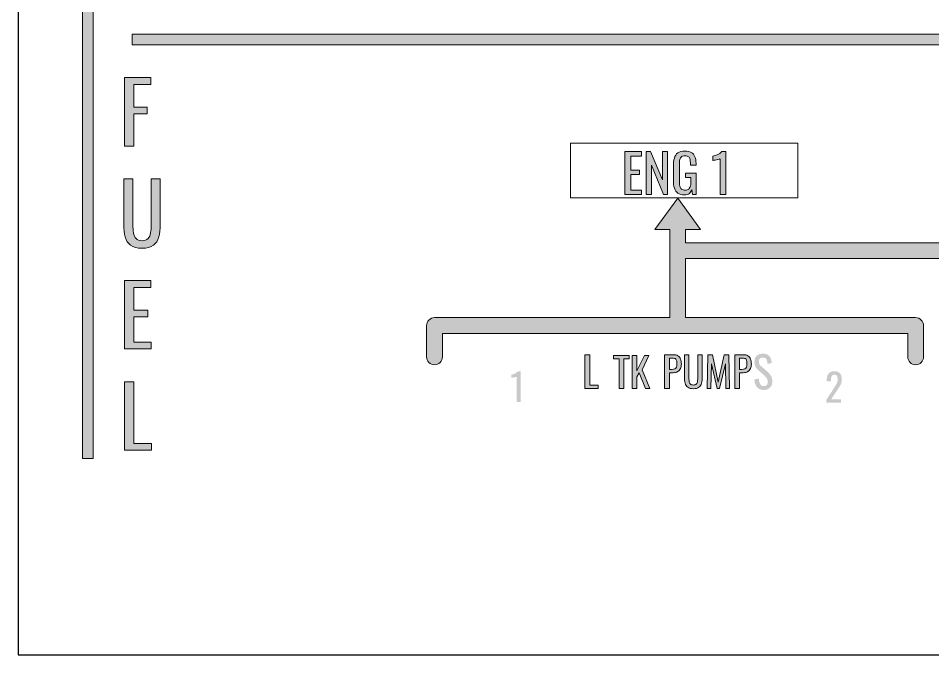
# Model space of a CAD drawing. Header units: inches. Extents: x 0 to 612, y 276 to 516.
# Drawn here: x 0.1 to 173.1, y 275.5 to 396 of the extents above; entities that cross this region are included whole.
import ezdxf

# ---------------------------------------------------------------- set-up
doc = ezdxf.new("R2010")
doc.units = ezdxf.units.IN
doc.header["$MEASUREMENT"] = 0
for name, color, linetype in [('EVAC_Holes v5_0', 7, 'Continuous'), ('HYD_Fuel_Holes v5_0', 7, 'Continuous'), ('LINES', 7, 'Continuous'), ('TEXT', 7, 'Continuous')]:
    doc.layers.add(name, color=color, linetype=linetype)

# ---------------------------------------------------------------- blocks, each defined once
blk = doc.blocks.new('block 5')
at = {"layer": 'HYD_Fuel_Holes v5_0', "color": 7, "lineweight": 25}
blk.add_lwpolyline([(0.12, 275.53), (611.88, 275.53)], dxfattribs=at)
blk = doc.blocks.new('block 16')
at = {"layer": 'HYD_Fuel_Holes v5_0', "color": 7, "lineweight": 25}
blk.add_lwpolyline([(0.12, 516.47), (0.12, 275.53)], dxfattribs=at)
blk = doc.blocks.new('block 126')
at = {"layer": 'LINES'}
h = blk.add_hatch(color=7, dxfattribs=at)
h.dxf.hatch_style = 2
edge = h.paths.add_edge_path()
edge.add_spline(control_points=[(287.62, 352), (287.62, 351.17), (286.95, 350.5), (286.12, 350.5), (286.12, 350.5), (263.5, 350.5), (263.5, 350.5), (263.5, 350.5), (263.5, 336.37), (263.5, 336.37), (263.5, 336.37), (268.14, 336.37), (268.14, 336.37), (268.97, 336.37), (269.64, 335.7), (269.64, 334.87), (269.64, 334.04), (268.97, 333.37), (268.14, 333.37), (268.14, 333.37), (229.5, 333.37), (229.5, 333.37), (229.5, 333.37), (229.5, 325.5), (229.5, 325.5), (229.5, 324.67), (228.83, 324), (228, 324), (227.17, 324), (226.5, 324.67), (226.5, 325.5), (226.5, 325.5), (226.5, 334.87), (226.5, 334.87), (226.5, 335.7), (227.17, 336.37), (228, 336.37), (228, 336.37), (260.5, 336.37), (260.5, 336.37), (260.5, 336.37), (260.5, 350.5), (260.5, 350.5), (260.5, 350.5), (126.34, 350.5), (126.34, 350.5), (126.34, 350.5), (126.34, 339.33), (126.34, 339.33), (126.34, 339.33), (169.84, 339.33), (169.84, 339.33), (170.67, 339.33), (171.34, 338.65), (171.34, 337.83), (171.34, 337.83), (171.34, 331.92), (171.34, 331.92), (171.34, 331.09), (170.67, 330.42), (169.84, 330.42), (169.01, 330.42), (168.34, 331.09), (168.34, 331.92), (168.34, 331.92), (168.34, 336.33), (168.34, 336.33), (168.34, 336.33), (80.34, 336.33), (80.34, 336.33), (80.34, 336.33), (80.34, 331.92), (80.34, 331.92), (80.34, 331.09), (79.67, 330.42), (78.84, 330.42), (78.01, 330.42), (77.34, 331.09), (77.34, 331.92), (77.34, 331.92), (77.34, 337.83), (77.34, 337.83), (77.34, 338.65), (78.01, 339.33), (78.84, 339.33), (78.84, 339.33), (123.34, 339.33), (123.34, 339.33), (123.34, 339.33), (123.34, 356.04), (123.34, 356.04), (123.34, 356.04), (120.51, 356.04), (120.51, 356.04), (120.51, 356.04), (124.84, 361.92), (124.84, 361.92), (124.84, 361.92), (129.17, 356.04), (129.17, 356.04), (129.17, 356.04), (126.34, 356.04), (126.34, 356.04), (126.34, 356.04), (126.34, 353.5), (126.34, 353.5), (126.34, 353.5), (250.5, 353.5), (250.5, 353.5), (250.5, 353.5), (250.5, 363.04), (250.5, 363.04), (250.5, 363.04), (247.67, 363.04), (247.67, 363.04), (247.67, 363.04), (252, 368.92), (252, 368.92), (252, 368.92), (256.33, 363.04), (256.33, 363.04), (256.33, 363.04), (253.5, 363.04), (253.5, 363.04), (253.5, 363.04), (253.5, 353.5), (253.5, 353.5), (253.5, 353.5), (286.12, 353.5), (286.12, 353.5), (286.95, 353.5), (287.62, 352.83), (287.62, 352)], knot_values=[0, 0, 0, 0, 1, 1, 1, 2, 2, 2, 3, 3, 3, 4, 4, 4, 5, 5, 5, 6, 6, 6, 7, 7, 7, 8, 8, 8, 9, 9, 9, 10, 10, 10, 11, 11, 11, 12, 12, 12, 13, 13, 13, 14, 14, 14, 15, 15, 15, 16, 16, 16, 17, 17, 17, 18, 18, 18, 19, 19, 19, 20, 20, 20, 21, 21, 21, 22, 22, 22, 23, 23, 23, 24, 24, 24, 25, 25, 25, 26, 26, 26, 27, 27, 27, 28, 28, 28, 29, 29, 29, 30, 30, 30, 31, 31, 31, 32, 32, 32, 33, 33, 33, 34, 34, 34, 35, 35, 35, 36, 36, 36, 37, 37, 37, 38, 38, 38, 39, 39, 39, 40, 40, 40, 41, 41, 41, 42, 42, 42, 43, 43, 43, 44, 44, 44, 44], degree=3, periodic=0)
at = {"layer": 'LINES', "lineweight": 0}
blk.add_open_spline([(287.62, 352), (287.62, 351.17), (286.95, 350.5), (286.12, 350.5), (286.12, 350.5), (263.5, 350.5), (263.5, 350.5), (263.5, 350.5), (263.5, 336.37), (263.5, 336.37), (263.5, 336.37), (268.14, 336.37), (268.14, 336.37), (268.97, 336.37), (269.64, 335.7), (269.64, 334.87), (269.64, 334.04), (268.97, 333.37), (268.14, 333.37), (268.14, 333.37), (229.5, 333.37), (229.5, 333.37), (229.5, 333.37), (229.5, 325.5), (229.5, 325.5), (229.5, 324.67), (228.83, 324), (228, 324), (227.17, 324), (226.5, 324.67), (226.5, 325.5), (226.5, 325.5), (226.5, 334.87), (226.5, 334.87), (226.5, 335.7), (227.17, 336.37), (228, 336.37), (228, 336.37), (260.5, 336.37), (260.5, 336.37), (260.5, 336.37), (260.5, 350.5), (260.5, 350.5), (260.5, 350.5), (126.34, 350.5), (126.34, 350.5), (126.34, 350.5), (126.34, 339.33), (126.34, 339.33), (126.34, 339.33), (169.84, 339.33), (169.84, 339.33), (170.67, 339.33), (171.34, 338.65), (171.34, 337.83), (171.34, 337.83), (171.34, 331.92), (171.34, 331.92), (171.34, 331.09), (170.67, 330.42), (169.84, 330.42), (169.01, 330.42), (168.34, 331.09), (168.34, 331.92), (168.34, 331.92), (168.34, 336.33), (168.34, 336.33), (168.34, 336.33), (80.34, 336.33), (80.34, 336.33), (80.34, 336.33), (80.34, 331.92), (80.34, 331.92), (80.34, 331.09), (79.67, 330.42), (78.84, 330.42), (78.01, 330.42), (77.34, 331.09), (77.34, 331.92), (77.34, 331.92), (77.34, 337.83), (77.34, 337.83), (77.34, 338.65), (78.01, 339.33), (78.84, 339.33), (78.84, 339.33), (123.34, 339.33), (123.34, 339.33), (123.34, 339.33), (123.34, 356.04), (123.34, 356.04), (123.34, 356.04), (120.51, 356.04), (120.51, 356.04), (120.51, 356.04), (124.84, 361.92), (124.84, 361.92), (124.84, 361.92), (129.17, 356.04), (129.17, 356.04), (129.17, 356.04), (126.34, 356.04), (126.34, 356.04), (126.34, 356.04), (126.34, 353.5), (126.34, 353.5), (126.34, 353.5), (250.5, 353.5), (250.5, 353.5), (250.5, 353.5), (250.5, 363.04), (250.5, 363.04), (250.5, 363.04), (247.67, 363.04), (247.67, 363.04), (247.67, 363.04), (252, 368.92), (252, 368.92), (252, 368.92), (256.33, 363.04), (256.33, 363.04), (256.33, 363.04), (253.5, 363.04), (253.5, 363.04), (253.5, 363.04), (253.5, 353.5), (253.5, 353.5), (253.5, 353.5), (286.12, 353.5), (286.12, 353.5), (286.95, 353.5), (287.62, 352.83), (287.62, 352)], degree=3, knots=[0, 0, 0, 0, 1, 1, 1, 2, 2, 2, 3, 3, 3, 4, 4, 4, 5, 5, 5, 6, 6, 6, 7, 7, 7, 8, 8, 8, 9, 9, 9, 10, 10, 10, 11, 11, 11, 12, 12, 12, 13, 13, 13, 14, 14, 14, 15, 15, 15, 16, 16, 16, 17, 17, 17, 18, 18, 18, 19, 19, 19, 20, 20, 20, 21, 21, 21, 22, 22, 22, 23, 23, 23, 24, 24, 24, 25, 25, 25, 26, 26, 26, 27, 27, 27, 28, 28, 28, 29, 29, 29, 30, 30, 30, 31, 31, 31, 32, 32, 32, 33, 33, 33, 34, 34, 34, 35, 35, 35, 36, 36, 36, 37, 37, 37, 38, 38, 38, 39, 39, 39, 40, 40, 40, 41, 41, 41, 42, 42, 42, 43, 43, 43, 44, 44, 44, 44], dxfattribs=at)
blk = doc.blocks.new('block 130')
at = {"layer": 'TEXT'}
h = blk.add_hatch(color=7, dxfattribs=at)
h.dxf.hatch_style = 2
h.paths.add_polyline_path([(114.82, 362.67), (114.82, 370.77), (117.96, 370.77), (117.96, 369.93), (115.95, 369.93), (115.95, 367.25), (117.58, 367.25), (117.58, 366.45), (115.95, 366.45), (115.95, 363.48), (117.98, 363.48), (117.98, 362.67)])
h = blk.add_hatch(color=7, dxfattribs=at)
h.dxf.hatch_style = 2
h.paths.add_polyline_path([(118.89, 362.67), (118.89, 370.77), (119.66, 370.77), (121.96, 365.39), (121.96, 370.77), (122.9, 370.77), (122.9, 362.67), (122.18, 362.67), (119.85, 368.2), (119.85, 362.67)])
h = blk.add_hatch(color=7, dxfattribs=at)
h.dxf.hatch_style = 2
edge = h.paths.add_edge_path()
edge.add_spline(control_points=[(126.1, 362.57), (125.59, 362.57), (125.18, 362.67), (124.88, 362.89), (124.58, 363.11), (124.36, 363.42), (124.22, 363.84), (124.08, 364.25), (124.02, 364.75), (124.02, 365.33), (124.02, 365.33), (124.02, 368.04), (124.02, 368.04), (124.02, 368.63), (124.08, 369.13), (124.2, 369.55), (124.32, 369.97), (124.54, 370.29), (124.86, 370.51), (125.18, 370.73), (125.62, 370.84), (126.19, 370.84), (126.69, 370.84), (127.1, 370.75), (127.41, 370.58), (127.72, 370.41), (127.95, 370.15), (128.09, 369.8), (128.23, 369.45), (128.3, 369.01), (128.3, 368.48), (128.3, 368.48), (128.3, 368.18), (128.3, 368.18), (128.3, 368.18), (127.24, 368.18), (127.24, 368.18), (127.24, 368.18), (127.24, 368.43), (127.24, 368.43), (127.24, 368.78), (127.21, 369.07), (127.17, 369.29), (127.12, 369.51), (127.02, 369.68), (126.88, 369.79), (126.74, 369.9), (126.51, 369.96), (126.21, 369.96), (125.87, 369.96), (125.63, 369.88), (125.48, 369.73), (125.33, 369.57), (125.24, 369.37), (125.2, 369.1), (125.16, 368.84), (125.15, 368.54), (125.15, 368.21), (125.15, 368.21), (125.15, 365.21), (125.15, 365.21), (125.15, 364.82), (125.17, 364.5), (125.23, 364.24), (125.29, 363.98), (125.4, 363.78), (125.56, 363.66), (125.72, 363.53), (125.94, 363.47), (126.24, 363.47), (126.53, 363.47), (126.76, 363.54), (126.92, 363.68), (127.08, 363.82), (127.19, 364.02), (127.25, 364.3), (127.31, 364.57), (127.34, 364.91), (127.34, 365.32), (127.34, 365.32), (127.34, 365.88), (127.34, 365.88), (127.34, 365.88), (126.31, 365.88), (126.31, 365.88), (126.31, 365.88), (126.31, 366.68), (126.31, 366.68), (126.31, 366.68), (128.36, 366.68), (128.36, 366.68), (128.36, 366.68), (128.36, 362.67), (128.36, 362.67), (128.36, 362.67), (127.65, 362.67), (127.65, 362.67), (127.65, 362.67), (127.54, 363.6), (127.54, 363.6), (127.43, 363.3), (127.26, 363.05), (127.04, 362.86), (126.81, 362.66), (126.5, 362.57), (126.1, 362.57)], knot_values=[0, 0, 0, 0, 1, 1, 1, 2, 2, 2, 3, 3, 3, 4, 4, 4, 5, 5, 5, 6, 6, 6, 7, 7, 7, 8, 8, 8, 9, 9, 9, 10, 10, 10, 11, 11, 11, 12, 12, 12, 13, 13, 13, 14, 14, 14, 15, 15, 15, 16, 16, 16, 17, 17, 17, 18, 18, 18, 19, 19, 19, 20, 20, 20, 21, 21, 21, 22, 22, 22, 23, 23, 23, 24, 24, 24, 25, 25, 25, 26, 26, 26, 27, 27, 27, 28, 28, 28, 29, 29, 29, 30, 30, 30, 31, 31, 31, 32, 32, 32, 33, 33, 33, 34, 34, 34, 35, 35, 35, 35], degree=3, periodic=0)
h = blk.add_hatch(color=7, dxfattribs=at)
h.dxf.hatch_style = 2
edge = h.paths.add_edge_path()
edge.add_spline(control_points=[(132.89, 362.67), (132.89, 362.67), (132.89, 369.37), (132.89, 369.37), (132.88, 369.36), (132.8, 369.34), (132.66, 369.31), (132.52, 369.27), (132.36, 369.24), (132.18, 369.21), (132, 369.17), (131.84, 369.14), (131.7, 369.12), (131.56, 369.09), (131.48, 369.08), (131.48, 369.08), (131.48, 369.08), (131.48, 369.89), (131.48, 369.89), (131.59, 369.91), (131.72, 369.95), (131.87, 370), (132.02, 370.04), (132.17, 370.1), (132.33, 370.17), (132.49, 370.23), (132.64, 370.32), (132.78, 370.42), (132.92, 370.52), (133.05, 370.63), (133.15, 370.77), (133.15, 370.77), (133.96, 370.77), (133.96, 370.77), (133.96, 370.77), (133.96, 362.67), (133.96, 362.67), (133.96, 362.67), (132.89, 362.67), (132.89, 362.67)], knot_values=[0, 0, 0, 0, 1, 1, 1, 2, 2, 2, 3, 3, 3, 4, 4, 4, 5, 5, 5, 6, 6, 6, 7, 7, 7, 8, 8, 8, 9, 9, 9, 10, 10, 10, 11, 11, 11, 12, 12, 12, 13, 13, 13, 13], degree=3, periodic=0)
at = {"layer": 'TEXT', "lineweight": 0}
for points in [[(114.82, 362.67), (114.82, 370.77), (117.96, 370.77), (117.96, 369.93), (115.95, 369.93), (115.95, 367.25), (117.58, 367.25), (117.58, 366.45), (115.95, 366.45), (115.95, 363.48), (117.98, 363.48), (117.98, 362.67), (114.82, 362.67)], [(118.89, 362.67), (118.89, 370.77), (119.66, 370.77), (121.96, 365.39), (121.96, 370.77), (122.9, 370.77), (122.9, 362.67), (122.18, 362.67), (119.85, 368.2), (119.85, 362.67), (118.89, 362.67)]]:
    blk.add_lwpolyline(points, dxfattribs=at)
for points, knots in [([(126.1, 362.57), (125.59, 362.57), (125.18, 362.67), (124.88, 362.89), (124.58, 363.11), (124.36, 363.42), (124.22, 363.84), (124.08, 364.25), (124.02, 364.75), (124.02, 365.33), (124.02, 365.33), (124.02, 368.04), (124.02, 368.04), (124.02, 368.63), (124.08, 369.13), (124.2, 369.55), (124.32, 369.97), (124.54, 370.29), (124.86, 370.51), (125.18, 370.73), (125.62, 370.84), (126.19, 370.84), (126.69, 370.84), (127.1, 370.75), (127.41, 370.58), (127.72, 370.41), (127.95, 370.15), (128.09, 369.8), (128.23, 369.45), (128.3, 369.01), (128.3, 368.48), (128.3, 368.48), (128.3, 368.18), (128.3, 368.18), (128.3, 368.18), (127.24, 368.18), (127.24, 368.18), (127.24, 368.18), (127.24, 368.43), (127.24, 368.43), (127.24, 368.78), (127.21, 369.07), (127.17, 369.29), (127.12, 369.51), (127.02, 369.68), (126.88, 369.79), (126.74, 369.9), (126.51, 369.96), (126.21, 369.96), (125.87, 369.96), (125.63, 369.88), (125.48, 369.73), (125.33, 369.57), (125.24, 369.37), (125.2, 369.1), (125.16, 368.84), (125.15, 368.54), (125.15, 368.21), (125.15, 368.21), (125.15, 365.21), (125.15, 365.21), (125.15, 364.82), (125.17, 364.5), (125.23, 364.24), (125.29, 363.98), (125.4, 363.78), (125.56, 363.66), (125.72, 363.53), (125.94, 363.47), (126.24, 363.47), (126.53, 363.47), (126.76, 363.54), (126.92, 363.68), (127.08, 363.82), (127.19, 364.02), (127.25, 364.3), (127.31, 364.57), (127.34, 364.91), (127.34, 365.32), (127.34, 365.32), (127.34, 365.88), (127.34, 365.88), (127.34, 365.88), (126.31, 365.88), (126.31, 365.88), (126.31, 365.88), (126.31, 366.68), (126.31, 366.68), (126.31, 366.68), (128.36, 366.68), (128.36, 366.68), (128.36, 366.68), (128.36, 362.67), (128.36, 362.67), (128.36, 362.67), (127.65, 362.67), (127.65, 362.67), (127.65, 362.67), (127.54, 363.6), (127.54, 363.6), (127.43, 363.3), (127.26, 363.05), (127.04, 362.86), (126.81, 362.66), (126.5, 362.57), (126.1, 362.57)], [0, 0, 0, 0, 1, 1, 1, 2, 2, 2, 3, 3, 3, 4, 4, 4, 5, 5, 5, 6, 6, 6, 7, 7, 7, 8, 8, 8, 9, 9, 9, 10, 10, 10, 11, 11, 11, 12, 12, 12, 13, 13, 13, 14, 14, 14, 15, 15, 15, 16, 16, 16, 17, 17, 17, 18, 18, 18, 19, 19, 19, 20, 20, 20, 21, 21, 21, 22, 22, 22, 23, 23, 23, 24, 24, 24, 25, 25, 25, 26, 26, 26, 27, 27, 27, 28, 28, 28, 29, 29, 29, 30, 30, 30, 31, 31, 31, 32, 32, 32, 33, 33, 33, 34, 34, 34, 35, 35, 35, 35]), ([(132.89, 362.67), (132.89, 362.67), (132.89, 369.37), (132.89, 369.37), (132.88, 369.36), (132.8, 369.34), (132.66, 369.31), (132.52, 369.27), (132.36, 369.24), (132.18, 369.21), (132, 369.17), (131.84, 369.14), (131.7, 369.12), (131.56, 369.09), (131.48, 369.08), (131.48, 369.08), (131.48, 369.08), (131.48, 369.89), (131.48, 369.89), (131.59, 369.91), (131.72, 369.95), (131.87, 370), (132.02, 370.04), (132.17, 370.1), (132.33, 370.17), (132.49, 370.23), (132.64, 370.32), (132.78, 370.42), (132.92, 370.52), (133.05, 370.63), (133.15, 370.77), (133.15, 370.77), (133.96, 370.77), (133.96, 370.77), (133.96, 370.77), (133.96, 362.67), (133.96, 362.67), (133.96, 362.67), (132.89, 362.67), (132.89, 362.67)], [0, 0, 0, 0, 1, 1, 1, 2, 2, 2, 3, 3, 3, 4, 4, 4, 5, 5, 5, 6, 6, 6, 7, 7, 7, 8, 8, 8, 9, 9, 9, 10, 10, 10, 11, 11, 11, 12, 12, 12, 13, 13, 13, 13])]:
    blk.add_open_spline(points, degree=3, knots=knots, dxfattribs=at)
blk = doc.blocks.new('block 137')
at = {"layer": 'TEXT'}
h = blk.add_hatch(color=7, dxfattribs=at)
h.dxf.hatch_style = 2
h.paths.add_polyline_path([(20.18, 453.52), (20.18, 466.48), (21.99, 466.48), (21.99, 460.88), (25.32, 460.88), (25.32, 466.48), (27.13, 466.48), (27.13, 453.52), (25.32, 453.52), (25.32, 459.58), (21.99, 459.58), (21.99, 453.52)])
h = blk.add_hatch(color=7, dxfattribs=at)
h.dxf.hatch_style = 2
h.paths.add_polyline_path([(22.17, 434.32), (22.17, 438.9), (19.37, 447.28), (21.05, 447.28), (23.03, 441.02), (24.98, 447.28), (26.68, 447.28), (23.9, 438.9), (23.9, 434.32)])
h = blk.add_hatch(color=7, dxfattribs=at)
h.dxf.hatch_style = 2
edge = h.paths.add_edge_path()
edge.add_spline(control_points=[(20.18, 415.12), (20.18, 415.12), (20.18, 428.08), (20.18, 428.08), (20.18, 428.08), (23, 428.08), (23, 428.08), (23.96, 428.08), (24.72, 427.93), (25.28, 427.64), (25.84, 427.35), (26.24, 426.91), (26.48, 426.32), (26.72, 425.73), (26.84, 425), (26.84, 424.13), (26.84, 424.13), (26.84, 419.36), (26.84, 419.36), (26.84, 418.44), (26.72, 417.67), (26.48, 417.04), (26.24, 416.41), (25.85, 415.93), (25.31, 415.61), (24.77, 415.28), (24.05, 415.12), (23.14, 415.12), (23.14, 415.12), (20.18, 415.12), (20.18, 415.12)], knot_values=[0, 0, 0, 0, 1, 1, 1, 2, 2, 2, 3, 3, 3, 4, 4, 4, 5, 5, 5, 6, 6, 6, 7, 7, 7, 8, 8, 8, 9, 9, 9, 10, 10, 10, 10], degree=3, periodic=0)
edge = h.paths.add_edge_path()
edge.add_spline(control_points=[(21.99, 416.42), (21.99, 416.42), (23.02, 416.42), (23.02, 416.42), (23.68, 416.42), (24.15, 416.54), (24.42, 416.8), (24.7, 417.06), (24.87, 417.43), (24.93, 417.92), (24.99, 418.41), (25.02, 419), (25.02, 419.7), (25.02, 419.7), (25.02, 423.91), (25.02, 423.91), (25.02, 424.58), (24.97, 425.12), (24.89, 425.54), (24.8, 425.95), (24.62, 426.26), (24.33, 426.45), (24.04, 426.64), (23.59, 426.74), (22.97, 426.74), (22.97, 426.74), (21.99, 426.74), (21.99, 426.74), (21.99, 426.74), (21.99, 416.42), (21.99, 416.42)], knot_values=[0, 0, 0, 0, 1, 1, 1, 2, 2, 2, 3, 3, 3, 4, 4, 4, 5, 5, 5, 6, 6, 6, 7, 7, 7, 8, 8, 8, 9, 9, 9, 10, 10, 10, 10], degree=3, periodic=0)
h = blk.add_hatch(color=7, dxfattribs=at)
h.dxf.hatch_style = 2
h.paths.add_polyline_path([(20.18, 376.72), (20.18, 389.68), (25.19, 389.68), (25.19, 388.39), (21.99, 388.39), (21.99, 384.07), (24.47, 384.07), (24.47, 382.79), (21.99, 382.79), (21.99, 376.72)])
h = blk.add_hatch(color=7, dxfattribs=at)
h.dxf.hatch_style = 2
edge = h.paths.add_edge_path()
edge.add_spline(control_points=[(23.53, 357.38), (22.59, 357.38), (21.87, 357.56), (21.37, 357.94), (20.87, 358.31), (20.53, 358.84), (20.34, 359.51), (20.16, 360.19), (20.07, 360.98), (20.07, 361.89), (20.07, 361.89), (20.07, 370.48), (20.07, 370.48), (20.07, 370.48), (21.8, 370.48), (21.8, 370.48), (21.8, 370.48), (21.8, 361.81), (21.8, 361.81), (21.8, 361.25), (21.84, 360.75), (21.91, 360.29), (21.99, 359.83), (22.15, 359.47), (22.4, 359.2), (22.65, 358.93), (23.03, 358.8), (23.53, 358.8), (24.04, 358.8), (24.42, 358.93), (24.66, 359.2), (24.91, 359.47), (25.07, 359.83), (25.14, 360.29), (25.22, 360.75), (25.26, 361.25), (25.26, 361.81), (25.26, 361.81), (25.26, 370.48), (25.26, 370.48), (25.26, 370.48), (26.97, 370.48), (26.97, 370.48), (26.97, 370.48), (26.97, 361.89), (26.97, 361.89), (26.97, 360.98), (26.88, 360.19), (26.7, 359.51), (26.51, 358.84), (26.18, 358.31), (25.68, 357.94), (25.18, 357.56), (24.47, 357.38), (23.53, 357.38)], knot_values=[0, 0, 0, 0, 1, 1, 1, 2, 2, 2, 3, 3, 3, 4, 4, 4, 5, 5, 5, 6, 6, 6, 7, 7, 7, 8, 8, 8, 9, 9, 9, 10, 10, 10, 11, 11, 11, 12, 12, 12, 13, 13, 13, 14, 14, 14, 15, 15, 15, 16, 16, 16, 17, 17, 17, 18, 18, 18, 18], degree=3, periodic=0)
h = blk.add_hatch(color=7, dxfattribs=at)
h.dxf.hatch_style = 2
h.paths.add_polyline_path([(20.18, 338.32), (20.18, 351.28), (25.21, 351.28), (25.21, 349.94), (21.99, 349.94), (21.99, 345.65), (24.6, 345.65), (24.6, 344.37), (21.99, 344.37), (21.99, 339.62), (25.24, 339.62), (25.24, 338.32)])
h = blk.add_hatch(color=7, dxfattribs=at)
h.dxf.hatch_style = 2
h.paths.add_polyline_path([(20.18, 319.12), (20.18, 332.08), (21.99, 332.08), (21.99, 320.42), (25.3, 320.42), (25.3, 319.12)])
at = {"layer": 'TEXT', "lineweight": 0}
for points in [[(20.18, 453.52), (20.18, 466.48), (21.99, 466.48), (21.99, 460.88), (25.32, 460.88), (25.32, 466.48), (27.13, 466.48), (27.13, 453.52), (25.32, 453.52), (25.32, 459.58), (21.99, 459.58), (21.99, 453.52), (20.18, 453.52)], [(22.17, 434.32), (22.17, 438.9), (19.37, 447.28), (21.05, 447.28), (23.03, 441.02), (24.98, 447.28), (26.68, 447.28), (23.9, 438.9), (23.9, 434.32), (22.17, 434.32)], [(20.18, 376.72), (20.18, 389.68), (25.19, 389.68), (25.19, 388.39), (21.99, 388.39), (21.99, 384.07), (24.47, 384.07), (24.47, 382.79), (21.99, 382.79), (21.99, 376.72), (20.18, 376.72)], [(20.18, 338.32), (20.18, 351.28), (25.21, 351.28), (25.21, 349.94), (21.99, 349.94), (21.99, 345.65), (24.6, 345.65), (24.6, 344.37), (21.99, 344.37), (21.99, 339.62), (25.24, 339.62), (25.24, 338.32), (20.18, 338.32)], [(20.18, 319.12), (20.18, 332.08), (21.99, 332.08), (21.99, 320.42), (25.3, 320.42), (25.3, 319.12), (20.18, 319.12)]]:
    blk.add_lwpolyline(points, dxfattribs=at)
for points, knots in [([(20.18, 415.12), (20.18, 415.12), (20.18, 428.08), (20.18, 428.08), (20.18, 428.08), (23, 428.08), (23, 428.08), (23.96, 428.08), (24.72, 427.93), (25.28, 427.64), (25.84, 427.35), (26.24, 426.91), (26.48, 426.32), (26.72, 425.73), (26.84, 425), (26.84, 424.13), (26.84, 424.13), (26.84, 419.36), (26.84, 419.36), (26.84, 418.44), (26.72, 417.67), (26.48, 417.04), (26.24, 416.41), (25.85, 415.93), (25.31, 415.61), (24.77, 415.28), (24.05, 415.12), (23.14, 415.12), (23.14, 415.12), (20.18, 415.12), (20.18, 415.12)], [0, 0, 0, 0, 1, 1, 1, 2, 2, 2, 3, 3, 3, 4, 4, 4, 5, 5, 5, 6, 6, 6, 7, 7, 7, 8, 8, 8, 9, 9, 9, 10, 10, 10, 10]), ([(21.99, 416.42), (21.99, 416.42), (23.02, 416.42), (23.02, 416.42), (23.68, 416.42), (24.15, 416.54), (24.42, 416.8), (24.7, 417.06), (24.87, 417.43), (24.93, 417.92), (24.99, 418.41), (25.02, 419), (25.02, 419.7), (25.02, 419.7), (25.02, 423.91), (25.02, 423.91), (25.02, 424.58), (24.97, 425.12), (24.89, 425.54), (24.8, 425.95), (24.62, 426.26), (24.33, 426.45), (24.04, 426.64), (23.59, 426.74), (22.97, 426.74), (22.97, 426.74), (21.99, 426.74), (21.99, 426.74), (21.99, 426.74), (21.99, 416.42), (21.99, 416.42)], [0, 0, 0, 0, 1, 1, 1, 2, 2, 2, 3, 3, 3, 4, 4, 4, 5, 5, 5, 6, 6, 6, 7, 7, 7, 8, 8, 8, 9, 9, 9, 10, 10, 10, 10]), ([(23.53, 357.38), (22.59, 357.38), (21.87, 357.56), (21.37, 357.94), (20.87, 358.31), (20.53, 358.84), (20.34, 359.51), (20.16, 360.19), (20.07, 360.98), (20.07, 361.89), (20.07, 361.89), (20.07, 370.48), (20.07, 370.48), (20.07, 370.48), (21.8, 370.48), (21.8, 370.48), (21.8, 370.48), (21.8, 361.81), (21.8, 361.81), (21.8, 361.25), (21.84, 360.75), (21.91, 360.29), (21.99, 359.83), (22.15, 359.47), (22.4, 359.2), (22.65, 358.93), (23.03, 358.8), (23.53, 358.8), (24.04, 358.8), (24.42, 358.93), (24.66, 359.2), (24.91, 359.47), (25.07, 359.83), (25.14, 360.29), (25.22, 360.75), (25.26, 361.25), (25.26, 361.81), (25.26, 361.81), (25.26, 370.48), (25.26, 370.48), (25.26, 370.48), (26.97, 370.48), (26.97, 370.48), (26.97, 370.48), (26.97, 361.89), (26.97, 361.89), (26.97, 360.98), (26.88, 360.19), (26.7, 359.51), (26.51, 358.84), (26.18, 358.31), (25.68, 357.94), (25.18, 357.56), (24.47, 357.38), (23.53, 357.38)], [0, 0, 0, 0, 1, 1, 1, 2, 2, 2, 3, 3, 3, 4, 4, 4, 5, 5, 5, 6, 6, 6, 7, 7, 7, 8, 8, 8, 9, 9, 9, 10, 10, 10, 11, 11, 11, 12, 12, 12, 13, 13, 13, 14, 14, 14, 15, 15, 15, 16, 16, 16, 17, 17, 17, 18, 18, 18, 18])]:
    blk.add_open_spline(points, degree=3, knots=knots, dxfattribs=at)
blk = doc.blocks.new('bloco tk')
at = {"layer": 'EVAC_Holes v5_0'}
h = blk.add_hatch(color=7, dxfattribs=at)
h.dxf.hatch_style = 2
edge = h.paths.add_edge_path()
edge.add_spline(control_points=[(302.53, 339.39), (302.09, 339.39), (301.72, 339.49), (301.43, 339.68), (301.13, 339.87), (300.91, 340.13), (300.76, 340.47), (300.6, 340.8), (300.51, 341.19), (300.49, 341.64), (300.49, 341.64), (301.44, 341.89), (301.44, 341.89), (301.46, 341.62), (301.5, 341.36), (301.57, 341.1), (301.64, 340.85), (301.74, 340.64), (301.9, 340.48), (302.05, 340.32), (302.26, 340.24), (302.53, 340.24), (302.81, 340.24), (303.02, 340.32), (303.17, 340.47), (303.31, 340.63), (303.38, 340.85), (303.38, 341.14), (303.38, 341.49), (303.3, 341.77), (303.14, 341.98), (302.98, 342.2), (302.78, 342.41), (302.54, 342.63), (302.54, 342.63), (301.25, 343.77), (301.25, 343.77), (301, 343.99), (300.81, 344.23), (300.69, 344.5), (300.57, 344.76), (300.51, 345.08), (300.51, 345.47), (300.51, 346.04), (300.67, 346.47), (300.99, 346.78), (301.32, 347.09), (301.76, 347.25), (302.32, 347.25), (302.62, 347.25), (302.89, 347.21), (303.12, 347.13), (303.35, 347.05), (303.54, 346.93), (303.7, 346.76), (303.86, 346.6), (303.98, 346.39), (304.07, 346.14), (304.16, 345.89), (304.22, 345.6), (304.26, 345.26), (304.26, 345.26), (303.34, 345.01), (303.34, 345.01), (303.32, 345.27), (303.29, 345.5), (303.23, 345.71), (303.17, 345.93), (303.07, 346.1), (302.93, 346.23), (302.79, 346.36), (302.58, 346.42), (302.32, 346.42), (302.05, 346.42), (301.84, 346.35), (301.69, 346.21), (301.54, 346.07), (301.47, 345.85), (301.47, 345.58), (301.47, 345.34), (301.51, 345.15), (301.59, 344.99), (301.67, 344.84), (301.79, 344.69), (301.97, 344.53), (301.97, 344.53), (303.28, 343.39), (303.28, 343.39), (303.57, 343.13), (303.82, 342.83), (304.05, 342.48), (304.27, 342.13), (304.38, 341.71), (304.38, 341.23), (304.38, 340.85), (304.3, 340.52), (304.14, 340.24), (303.98, 339.97), (303.77, 339.76), (303.49, 339.61), (303.21, 339.46), (302.9, 339.39), (302.53, 339.39)], knot_values=[0, 0, 0, 0, 1, 1, 1, 2, 2, 2, 3, 3, 3, 4, 4, 4, 5, 5, 5, 6, 6, 6, 7, 7, 7, 8, 8, 8, 9, 9, 9, 10, 10, 10, 11, 11, 11, 12, 12, 12, 13, 13, 13, 14, 14, 14, 15, 15, 15, 16, 16, 16, 17, 17, 17, 18, 18, 18, 19, 19, 19, 20, 20, 20, 21, 21, 21, 22, 22, 22, 23, 23, 23, 24, 24, 24, 25, 25, 25, 26, 26, 26, 27, 27, 27, 28, 28, 28, 29, 29, 29, 30, 30, 30, 31, 31, 31, 32, 32, 32, 33, 33, 33, 34, 34, 34, 34], degree=3, periodic=0)
at = {"layer": 'TEXT'}
h = blk.add_hatch(color=7, dxfattribs=at)
h.dxf.hatch_style = 2
h.paths.add_polyline_path([(263.83, 339.74), (263.83, 347.03), (264.85, 347.03), (264.85, 340.47), (266.71, 340.47), (266.71, 339.74)])
h = blk.add_hatch(color=7, dxfattribs=at)
h.dxf.hatch_style = 2
h.paths.add_polyline_path([(271.22, 339.73), (271.22, 346.14), (270.01, 346.14), (270.01, 346.89), (273.39, 346.89), (273.39, 346.14), (272.22, 346.14), (272.22, 339.73)])
h = blk.add_hatch(color=7, dxfattribs=at)
h.dxf.hatch_style = 2
h.paths.add_polyline_path([(274.08, 339.73), (274.08, 346.89), (275.08, 346.89), (275.08, 343.51), (276.72, 346.89), (277.65, 346.89), (276.24, 343.73), (277.88, 339.73), (276.91, 339.73), (275.54, 343.09), (275.08, 342.26), (275.08, 339.73)])
h = blk.add_hatch(color=7, dxfattribs=at)
h.dxf.hatch_style = 2
edge = h.paths.add_edge_path()
edge.add_spline(control_points=[(281.08, 339.74), (281.08, 339.74), (281.08, 347.03), (281.08, 347.03), (281.08, 347.03), (282.89, 347.03), (282.89, 347.03), (283.33, 347.03), (283.68, 346.95), (283.94, 346.79), (284.2, 346.63), (284.39, 346.4), (284.51, 346.1), (284.63, 345.8), (284.69, 345.44), (284.69, 345.01), (284.69, 344.63), (284.62, 344.3), (284.49, 344.01), (284.36, 343.73), (284.16, 343.51), (283.89, 343.36), (283.63, 343.21), (283.3, 343.13), (282.9, 343.13), (282.9, 343.13), (282.1, 343.13), (282.1, 343.13), (282.1, 343.13), (282.1, 339.74), (282.1, 339.74), (282.1, 339.74), (281.08, 339.74), (281.08, 339.74)], knot_values=[0, 0, 0, 0, 1, 1, 1, 2, 2, 2, 3, 3, 3, 4, 4, 4, 5, 5, 5, 6, 6, 6, 7, 7, 7, 8, 8, 8, 9, 9, 9, 10, 10, 10, 11, 11, 11, 11], degree=3, periodic=0)
edge = h.paths.add_edge_path()
edge.add_spline(control_points=[(282.1, 343.86), (282.1, 343.86), (282.57, 343.86), (282.57, 343.86), (282.86, 343.86), (283.09, 343.89), (283.26, 343.96), (283.43, 344.03), (283.55, 344.14), (283.62, 344.31), (283.69, 344.47), (283.73, 344.7), (283.73, 345), (283.73, 345.35), (283.7, 345.62), (283.65, 345.8), (283.6, 345.99), (283.5, 346.12), (283.33, 346.19), (283.17, 346.26), (282.92, 346.3), (282.58, 346.3), (282.58, 346.3), (282.1, 346.3), (282.1, 346.3), (282.1, 346.3), (282.1, 343.86), (282.1, 343.86)], knot_values=[0, 0, 0, 0, 1, 1, 1, 2, 2, 2, 3, 3, 3, 4, 4, 4, 5, 5, 5, 6, 6, 6, 7, 7, 7, 8, 8, 8, 9, 9, 9, 9], degree=3, periodic=0)
h = blk.add_hatch(color=7, dxfattribs=at)
h.dxf.hatch_style = 2
edge = h.paths.add_edge_path()
edge.add_spline(control_points=[(287.29, 339.66), (286.76, 339.66), (286.35, 339.76), (286.07, 339.97), (285.79, 340.18), (285.6, 340.48), (285.49, 340.86), (285.39, 341.24), (285.34, 341.69), (285.34, 342.2), (285.34, 342.2), (285.34, 347.03), (285.34, 347.03), (285.34, 347.03), (286.31, 347.03), (286.31, 347.03), (286.31, 347.03), (286.31, 342.15), (286.31, 342.15), (286.31, 341.84), (286.33, 341.55), (286.38, 341.3), (286.42, 341.04), (286.51, 340.83), (286.65, 340.68), (286.79, 340.53), (287, 340.46), (287.29, 340.46), (287.57, 340.46), (287.79, 340.53), (287.92, 340.68), (288.06, 340.83), (288.15, 341.04), (288.19, 341.3), (288.24, 341.55), (288.26, 341.84), (288.26, 342.15), (288.26, 342.15), (288.26, 347.03), (288.26, 347.03), (288.26, 347.03), (289.22, 347.03), (289.22, 347.03), (289.22, 347.03), (289.22, 342.2), (289.22, 342.2), (289.22, 341.69), (289.17, 341.24), (289.07, 340.86), (288.96, 340.48), (288.77, 340.18), (288.5, 339.97), (288.22, 339.76), (287.81, 339.66), (287.29, 339.66)], knot_values=[0, 0, 0, 0, 1, 1, 1, 2, 2, 2, 3, 3, 3, 4, 4, 4, 5, 5, 5, 6, 6, 6, 7, 7, 7, 8, 8, 8, 9, 9, 9, 10, 10, 10, 11, 11, 11, 12, 12, 12, 13, 13, 13, 14, 14, 14, 15, 15, 15, 16, 16, 16, 17, 17, 17, 18, 18, 18, 18], degree=3, periodic=0)
h = blk.add_hatch(color=7, dxfattribs=at)
h.dxf.hatch_style = 2
h.paths.add_polyline_path([(290.27, 339.74), (290.41, 347.03), (291.41, 347.03), (292.69, 341.12), (293.99, 347.03), (294.98, 347.03), (295.12, 339.74), (294.3, 339.74), (294.21, 345.03), (292.98, 339.74), (292.41, 339.74), (291.18, 345.03), (291.1, 339.74)])
h = blk.add_hatch(color=7, dxfattribs=at)
h.dxf.hatch_style = 2
edge = h.paths.add_edge_path()
edge.add_spline(control_points=[(296.23, 339.74), (296.23, 339.74), (296.23, 347.03), (296.23, 347.03), (296.23, 347.03), (298.04, 347.03), (298.04, 347.03), (298.48, 347.03), (298.83, 346.95), (299.09, 346.79), (299.35, 346.63), (299.54, 346.4), (299.66, 346.1), (299.78, 345.8), (299.84, 345.44), (299.84, 345.01), (299.84, 344.63), (299.77, 344.3), (299.64, 344.01), (299.5, 343.73), (299.3, 343.51), (299.04, 343.36), (298.77, 343.21), (298.44, 343.13), (298.05, 343.13), (298.05, 343.13), (297.25, 343.13), (297.25, 343.13), (297.25, 343.13), (297.25, 339.74), (297.25, 339.74), (297.25, 339.74), (296.23, 339.74), (296.23, 339.74)], knot_values=[0, 0, 0, 0, 1, 1, 1, 2, 2, 2, 3, 3, 3, 4, 4, 4, 5, 5, 5, 6, 6, 6, 7, 7, 7, 8, 8, 8, 9, 9, 9, 10, 10, 10, 11, 11, 11, 11], degree=3, periodic=0)
edge = h.paths.add_edge_path()
edge.add_spline(control_points=[(297.25, 343.86), (297.25, 343.86), (297.72, 343.86), (297.72, 343.86), (298.01, 343.86), (298.24, 343.89), (298.41, 343.96), (298.58, 344.03), (298.7, 344.14), (298.77, 344.31), (298.84, 344.47), (298.88, 344.7), (298.88, 345), (298.88, 345.35), (298.85, 345.62), (298.8, 345.8), (298.75, 345.99), (298.64, 346.12), (298.48, 346.19), (298.32, 346.26), (298.07, 346.3), (297.72, 346.3), (297.72, 346.3), (297.25, 346.3), (297.25, 346.3), (297.25, 346.3), (297.25, 343.86), (297.25, 343.86)], knot_values=[0, 0, 0, 0, 1, 1, 1, 2, 2, 2, 3, 3, 3, 4, 4, 4, 5, 5, 5, 6, 6, 6, 7, 7, 7, 8, 8, 8, 9, 9, 9, 9], degree=3, periodic=0)
at = {"layer": 'TEXT', "lineweight": 0}
for points in [[(263.84, 339.74), (263.84, 347.03), (264.86, 347.03), (264.86, 340.47), (266.72, 340.47), (266.72, 339.74), (263.84, 339.74)], [(271.22, 339.73), (271.22, 346.14), (270.01, 346.14), (270.01, 346.89), (273.39, 346.89), (273.39, 346.14), (272.22, 346.14), (272.22, 339.73), (271.22, 339.73)], [(274.08, 339.73), (274.08, 346.89), (275.08, 346.89), (275.08, 343.51), (276.72, 346.89), (277.65, 346.89), (276.24, 343.73), (277.88, 339.73), (276.91, 339.73), (275.54, 343.09), (275.08, 342.26), (275.08, 339.73), (274.08, 339.73)], [(290.27, 339.74), (290.41, 347.03), (291.41, 347.03), (292.69, 341.12), (293.99, 347.03), (294.98, 347.03), (295.12, 339.74), (294.3, 339.74), (294.21, 345.03), (292.98, 339.74), (292.41, 339.74), (291.18, 345.03), (291.1, 339.74), (290.27, 339.74)]]:
    blk.add_lwpolyline(points, dxfattribs=at)
for points, knots in [([(281.08, 339.74), (281.08, 339.74), (281.08, 347.03), (281.08, 347.03), (281.08, 347.03), (282.89, 347.03), (282.89, 347.03), (283.33, 347.03), (283.68, 346.95), (283.94, 346.79), (284.2, 346.63), (284.39, 346.4), (284.51, 346.1), (284.63, 345.8), (284.69, 345.44), (284.69, 345.01), (284.69, 344.63), (284.62, 344.3), (284.49, 344.01), (284.36, 343.73), (284.16, 343.51), (283.89, 343.36), (283.63, 343.21), (283.3, 343.13), (282.9, 343.13), (282.9, 343.13), (282.1, 343.13), (282.1, 343.13), (282.1, 343.13), (282.1, 339.74), (282.1, 339.74), (282.1, 339.74), (281.08, 339.74), (281.08, 339.74)], [0, 0, 0, 0, 1, 1, 1, 2, 2, 2, 3, 3, 3, 4, 4, 4, 5, 5, 5, 6, 6, 6, 7, 7, 7, 8, 8, 8, 9, 9, 9, 10, 10, 10, 11, 11, 11, 11]), ([(282.1, 343.86), (282.1, 343.86), (282.57, 343.86), (282.57, 343.86), (282.86, 343.86), (283.09, 343.89), (283.26, 343.96), (283.43, 344.03), (283.55, 344.14), (283.62, 344.31), (283.69, 344.47), (283.73, 344.7), (283.73, 345), (283.73, 345.35), (283.7, 345.62), (283.65, 345.8), (283.6, 345.99), (283.5, 346.12), (283.33, 346.19), (283.17, 346.26), (282.92, 346.3), (282.58, 346.3), (282.58, 346.3), (282.1, 346.3), (282.1, 346.3), (282.1, 346.3), (282.1, 343.86), (282.1, 343.86)], [0, 0, 0, 0, 1, 1, 1, 2, 2, 2, 3, 3, 3, 4, 4, 4, 5, 5, 5, 6, 6, 6, 7, 7, 7, 8, 8, 8, 9, 9, 9, 9]), ([(287.29, 339.66), (286.76, 339.66), (286.35, 339.76), (286.07, 339.97), (285.79, 340.18), (285.6, 340.48), (285.49, 340.86), (285.39, 341.24), (285.34, 341.69), (285.34, 342.2), (285.34, 342.2), (285.34, 347.03), (285.34, 347.03), (285.34, 347.03), (286.31, 347.03), (286.31, 347.03), (286.31, 347.03), (286.31, 342.15), (286.31, 342.15), (286.31, 341.84), (286.33, 341.55), (286.38, 341.3), (286.42, 341.04), (286.51, 340.83), (286.65, 340.68), (286.79, 340.53), (287, 340.46), (287.29, 340.46), (287.57, 340.46), (287.79, 340.53), (287.92, 340.68), (288.06, 340.83), (288.15, 341.04), (288.19, 341.3), (288.24, 341.55), (288.26, 341.84), (288.26, 342.15), (288.26, 342.15), (288.26, 347.03), (288.26, 347.03), (288.26, 347.03), (289.22, 347.03), (289.22, 347.03), (289.22, 347.03), (289.22, 342.2), (289.22, 342.2), (289.22, 341.69), (289.17, 341.24), (289.07, 340.86), (288.96, 340.48), (288.77, 340.18), (288.5, 339.97), (288.22, 339.76), (287.81, 339.66), (287.29, 339.66)], [0, 0, 0, 0, 1, 1, 1, 2, 2, 2, 3, 3, 3, 4, 4, 4, 5, 5, 5, 6, 6, 6, 7, 7, 7, 8, 8, 8, 9, 9, 9, 10, 10, 10, 11, 11, 11, 12, 12, 12, 13, 13, 13, 14, 14, 14, 15, 15, 15, 16, 16, 16, 17, 17, 17, 18, 18, 18, 18]), ([(296.23, 339.74), (296.23, 339.74), (296.23, 347.03), (296.23, 347.03), (296.23, 347.03), (298.04, 347.03), (298.04, 347.03), (298.48, 347.03), (298.83, 346.95), (299.09, 346.79), (299.35, 346.63), (299.54, 346.4), (299.66, 346.1), (299.78, 345.8), (299.84, 345.44), (299.84, 345.01), (299.84, 344.63), (299.77, 344.3), (299.64, 344.01), (299.5, 343.73), (299.3, 343.51), (299.04, 343.36), (298.77, 343.21), (298.44, 343.13), (298.05, 343.13), (298.05, 343.13), (297.25, 343.13), (297.25, 343.13), (297.25, 343.13), (297.25, 339.74), (297.25, 339.74), (297.25, 339.74), (296.23, 339.74), (296.23, 339.74)], [0, 0, 0, 0, 1, 1, 1, 2, 2, 2, 3, 3, 3, 4, 4, 4, 5, 5, 5, 6, 6, 6, 7, 7, 7, 8, 8, 8, 9, 9, 9, 10, 10, 10, 11, 11, 11, 11]), ([(297.25, 343.86), (297.25, 343.86), (297.72, 343.86), (297.72, 343.86), (298.01, 343.86), (298.24, 343.89), (298.41, 343.96), (298.58, 344.03), (298.7, 344.14), (298.77, 344.31), (298.84, 344.47), (298.88, 344.7), (298.88, 345), (298.88, 345.35), (298.85, 345.62), (298.8, 345.8), (298.75, 345.99), (298.64, 346.12), (298.48, 346.19), (298.32, 346.26), (298.07, 346.3), (297.72, 346.3), (297.72, 346.3), (297.25, 346.3), (297.25, 346.3), (297.25, 346.3), (297.25, 343.86), (297.25, 343.86)], [0, 0, 0, 0, 1, 1, 1, 2, 2, 2, 3, 3, 3, 4, 4, 4, 5, 5, 5, 6, 6, 6, 7, 7, 7, 8, 8, 8, 9, 9, 9, 9])]:
    blk.add_open_spline(points, degree=3, knots=knots, dxfattribs=at)

msp = doc.modelspace()

# ---------------------------------------------------------------- hatches: boundary and pattern name
at = {"layer": 'LINES'}
h = msp.add_hatch(color=7, dxfattribs=at)
h.dxf.hatch_style = 2
h.paths.add_polyline_path([(14.29, 312.67), (12.29, 312.67), (12.29, 478.67), (14.29, 478.67)])
h = msp.add_hatch(color=7, dxfattribs=at)
h.dxf.hatch_style = 2
h.paths.add_polyline_path([(590.33, 391), (21.67, 391), (21.67, 393), (590.33, 393)])
at = {"layer": 'TEXT'}
h = msp.add_hatch(color=7, dxfattribs=at)
h.dxf.hatch_style = 2
edge = h.paths.add_edge_path()
edge.add_spline(control_points=[(94.35, 323.34), (94.35, 323.34), (94.35, 328.13), (94.35, 328.13), (94.35, 328.13), (94.29, 328.11), (94.19, 328.09), (94.09, 328.07), (93.97, 328.04), (93.84, 328.02), (93.72, 328), (93.6, 327.97), (93.5, 327.96), (93.4, 327.94), (93.35, 327.93), (93.34, 327.93), (93.34, 327.93), (93.34, 328.51), (93.34, 328.51), (93.42, 328.52), (93.52, 328.55), (93.63, 328.58), (93.73, 328.62), (93.84, 328.66), (93.96, 328.71), (94.07, 328.75), (94.17, 328.81), (94.28, 328.89), (94.38, 328.96), (94.47, 329.04), (94.54, 329.14), (94.54, 329.14), (95.12, 329.14), (95.12, 329.14), (95.12, 329.14), (95.12, 323.34), (95.12, 323.34), (95.12, 323.34), (94.35, 323.34), (94.35, 323.34)], knot_values=[0, 0, 0, 0, 1, 1, 1, 2, 2, 2, 3, 3, 3, 4, 4, 4, 5, 5, 5, 6, 6, 6, 7, 7, 7, 8, 8, 8, 9, 9, 9, 10, 10, 10, 11, 11, 11, 12, 12, 12, 13, 13, 13, 13], degree=3, periodic=0)
h = msp.add_hatch(color=7, dxfattribs=at)
h.dxf.hatch_style = 2
edge = h.paths.add_edge_path()
edge.add_spline(control_points=[(152.95, 323.22), (152.95, 323.22), (152.95, 323.78), (152.95, 323.78), (152.95, 323.78), (154.46, 326.12), (154.46, 326.12), (154.57, 326.3), (154.67, 326.46), (154.77, 326.61), (154.86, 326.76), (154.94, 326.92), (155, 327.09), (155.06, 327.26), (155.09, 327.45), (155.09, 327.67), (155.09, 327.94), (155.05, 328.16), (154.96, 328.31), (154.87, 328.47), (154.72, 328.55), (154.5, 328.55), (154.32, 328.55), (154.17, 328.49), (154.07, 328.39), (153.97, 328.29), (153.9, 328.16), (153.86, 327.99), (153.82, 327.82), (153.8, 327.65), (153.8, 327.46), (153.8, 327.46), (153.8, 327.26), (153.8, 327.26), (153.8, 327.26), (153.02, 327.26), (153.02, 327.26), (153.02, 327.26), (153.02, 327.46), (153.02, 327.46), (153.02, 327.82), (153.07, 328.13), (153.16, 328.38), (153.26, 328.64), (153.41, 328.83), (153.62, 328.98), (153.83, 329.12), (154.11, 329.19), (154.46, 329.19), (154.94, 329.19), (155.3, 329.05), (155.53, 328.78), (155.76, 328.51), (155.88, 328.14), (155.88, 327.66), (155.88, 327.41), (155.85, 327.19), (155.79, 327), (155.73, 326.81), (155.65, 326.63), (155.55, 326.46), (155.46, 326.3), (155.35, 326.13), (155.23, 325.95), (155.23, 325.95), (153.87, 323.88), (153.87, 323.88), (153.87, 323.88), (155.74, 323.88), (155.74, 323.88), (155.74, 323.88), (155.74, 323.22), (155.74, 323.22), (155.74, 323.22), (152.95, 323.22), (152.95, 323.22)], knot_values=[0, 0, 0, 0, 1, 1, 1, 2, 2, 2, 3, 3, 3, 4, 4, 4, 5, 5, 5, 6, 6, 6, 7, 7, 7, 8, 8, 8, 9, 9, 9, 10, 10, 10, 11, 11, 11, 12, 12, 12, 13, 13, 13, 14, 14, 14, 15, 15, 15, 16, 16, 16, 17, 17, 17, 18, 18, 18, 19, 19, 19, 20, 20, 20, 21, 21, 21, 22, 22, 22, 23, 23, 23, 24, 24, 24, 25, 25, 25, 25], degree=3, periodic=0)

# ---------------------------------------------------------------- linework, layer by layer
at = {"layer": 'LINES', "lineweight": 0}
for points in [[(14.29, 312.67), (12.29, 312.67), (12.29, 478.67), (14.29, 478.67), (14.29, 312.67)], [(590.33, 391), (21.67, 391), (21.67, 393), (590.33, 393), (590.33, 391)], [(147.56, 362), (104.56, 362), (104.56, 372.33), (147.56, 372.33), (147.56, 362)]]:
    msp.add_lwpolyline(points, dxfattribs=at)

# ---------------------------------------------------------------- block references
at = {"xscale": 0.8743320137755767, "yscale": 0.8743320137755767, "zscale": 0.8743320137755767}
msp.add_blockref('bloco tk', (-123.39, 28.9), dxfattribs=at)
at = {"layer": 'HYD_Fuel_Holes v5_0'}
for name in ['block 16', 'block 5']:
    msp.add_blockref(name, (0, 0), dxfattribs=at)
at = {"layer": 'LINES'}
msp.add_blockref('block 126', (0, 0), dxfattribs=at)
at = {"layer": 'TEXT'}
for name, p in [('block 137', (0, -4.9)), ('block 130', (0, 0))]:
    msp.add_blockref(name, p, dxfattribs=at)

doc.saveas('drawing.dxf')
